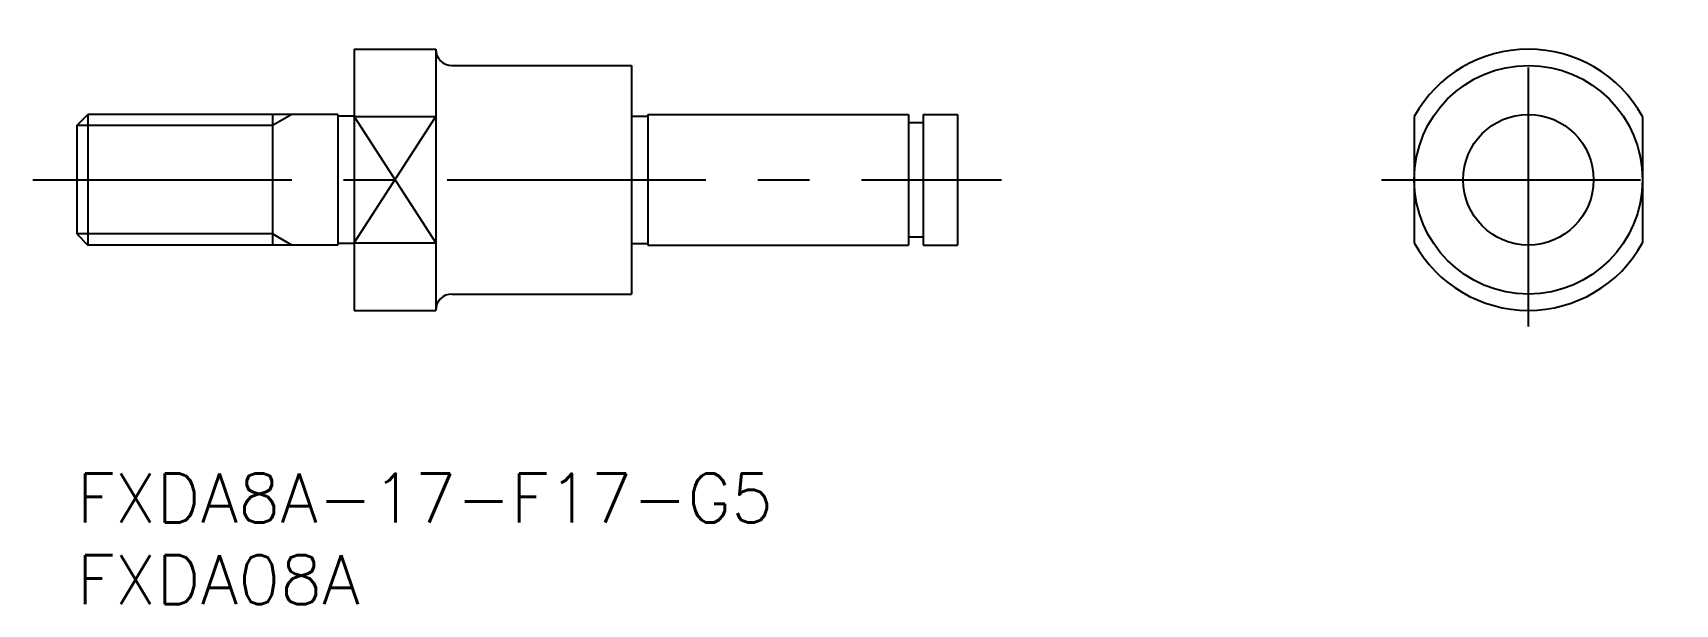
# Model space of a CAD drawing. Extents: x -3 to 98, y -8 to 27.
import ezdxf

# ---------------------------------------------------------------- set-up
doc = ezdxf.new("R2010")
doc.units = 0
doc.header["$LTSCALE"] = 0.5
doc.linetypes.add('CENTER', pattern=[50.8, 31.75, -6.35, 6.35, -6.35])
for name, color, linetype in [('MSM_CENTER', 1, 'CENTER'), ('MSM_CONTINUOUS', 7, 'CONTINUOUS'), ('MSM_NARROW', 5, 'CONTINUOUS'), ('MSM_PART_NUMBER', 7, 'CONTINUOUS')]:
    doc.layers.add(name, color=color, linetype=linetype)
doc.styles.get("Standard").update_dxf_attribs({"font": 'txt.shx', "height": 3, "bigfont": 'bigfont.shx'})

# ---------------------------------------------------------------- blocks, each defined once
blk = doc.blocks.new('*U3')
at = {"layer": 'MSM_PART_NUMBER'}
blk.add_text('FXDA8A-17-F17-G5', height=3, dxfattribs=at).set_placement((0, -3))
blk = doc.blocks.new('*U4')
at = {"layer": 'MSM_PART_NUMBER'}
blk.add_text('FXDA08A', height=3, dxfattribs=at).set_placement((0, -8))

msp = doc.modelspace()

# ---------------------------------------------------------------- linework, layer by layer
at = {"layer": 'MSM_CENTER'}
for p, q in [((89, 9), (89, 27)), ((-2.7, 18), (56.7, 18)), ((80, 18), (98, 18))]:
    msp.add_line(p, q, dxfattribs=at)
at = {"layer": 'MSM_CONTINUOUS'}
for p, q in [((17, 26), (17, 10)), ((17, 26), (22, 26)), ((22, 26), (22, 10)), ((23, 25), (34, 25)), ((34, 25), (34, 11)), ((0, 21.32), (0.68, 22)), ((0, 21.32), (0, 14.68)), ((0.68, 22), (0.68, 14)), ((16, 22), (0.68, 22)), ((12, 22), (12, 14)), ((16, 22), (16, 14)), ((17, 21.9), (16, 21.9)), ((17, 21.87), (22, 21.87)), ((34, 21.9), (35, 21.9)), ((35, 22), (51, 22)), ((35, 22), (35, 14)), ((51, 22), (51, 14)), ((51, 21.5), (51.9, 21.5)), ((51.9, 22), (51.9, 14)), ((51.9, 22), (54, 22)), ((54, 22), (54, 14)), ((82, 21.87), (82, 14.13)), ((96, 21.87), (96, 14.13)), ((0, 14.68), (0.68, 14)), ((17, 14.1), (16, 14.1)), ((17, 14.13), (22, 14.13)), ((34, 14.1), (35, 14.1)), ((51, 14.5), (51.9, 14.5)), ((16, 14), (0.68, 14)), ((35, 14), (51, 14)), ((51.9, 14), (54, 14)), ((23, 11), (34, 11)), ((17, 10), (22, 10))]:
    msp.add_line(p, q, dxfattribs=at)
for radius in [7, 4]:
    msp.add_circle((89, 18), radius, dxfattribs=at)
for centre, radius, start, end in [((23, 26), 1, 180, 270), ((89, 18), 8, 28.955, 151.045), ((89, 18), 8, 208.955, 331.045), ((23, 10), 1, 90, 180)]:
    msp.add_arc(centre, radius, start, end, dxfattribs=at)
at = {"layer": 'MSM_NARROW'}
for p, q in [((12, 21.32), (0, 21.32)), ((13.17, 22), (12, 21.32)), ((17, 14.13), (22, 21.87)), ((17, 21.87), (22, 14.13)), ((12, 14.68), (0, 14.68)), ((13.17, 14), (12, 14.68))]:
    msp.add_line(p, q, dxfattribs=at)

# ---------------------------------------------------------------- block references
at = {"layer": 'MSM_CONTINUOUS'}
for name in ['*U3', '*U4']:
    msp.add_blockref(name, (0, 0), dxfattribs=at)

doc.saveas('drawing.dxf')
